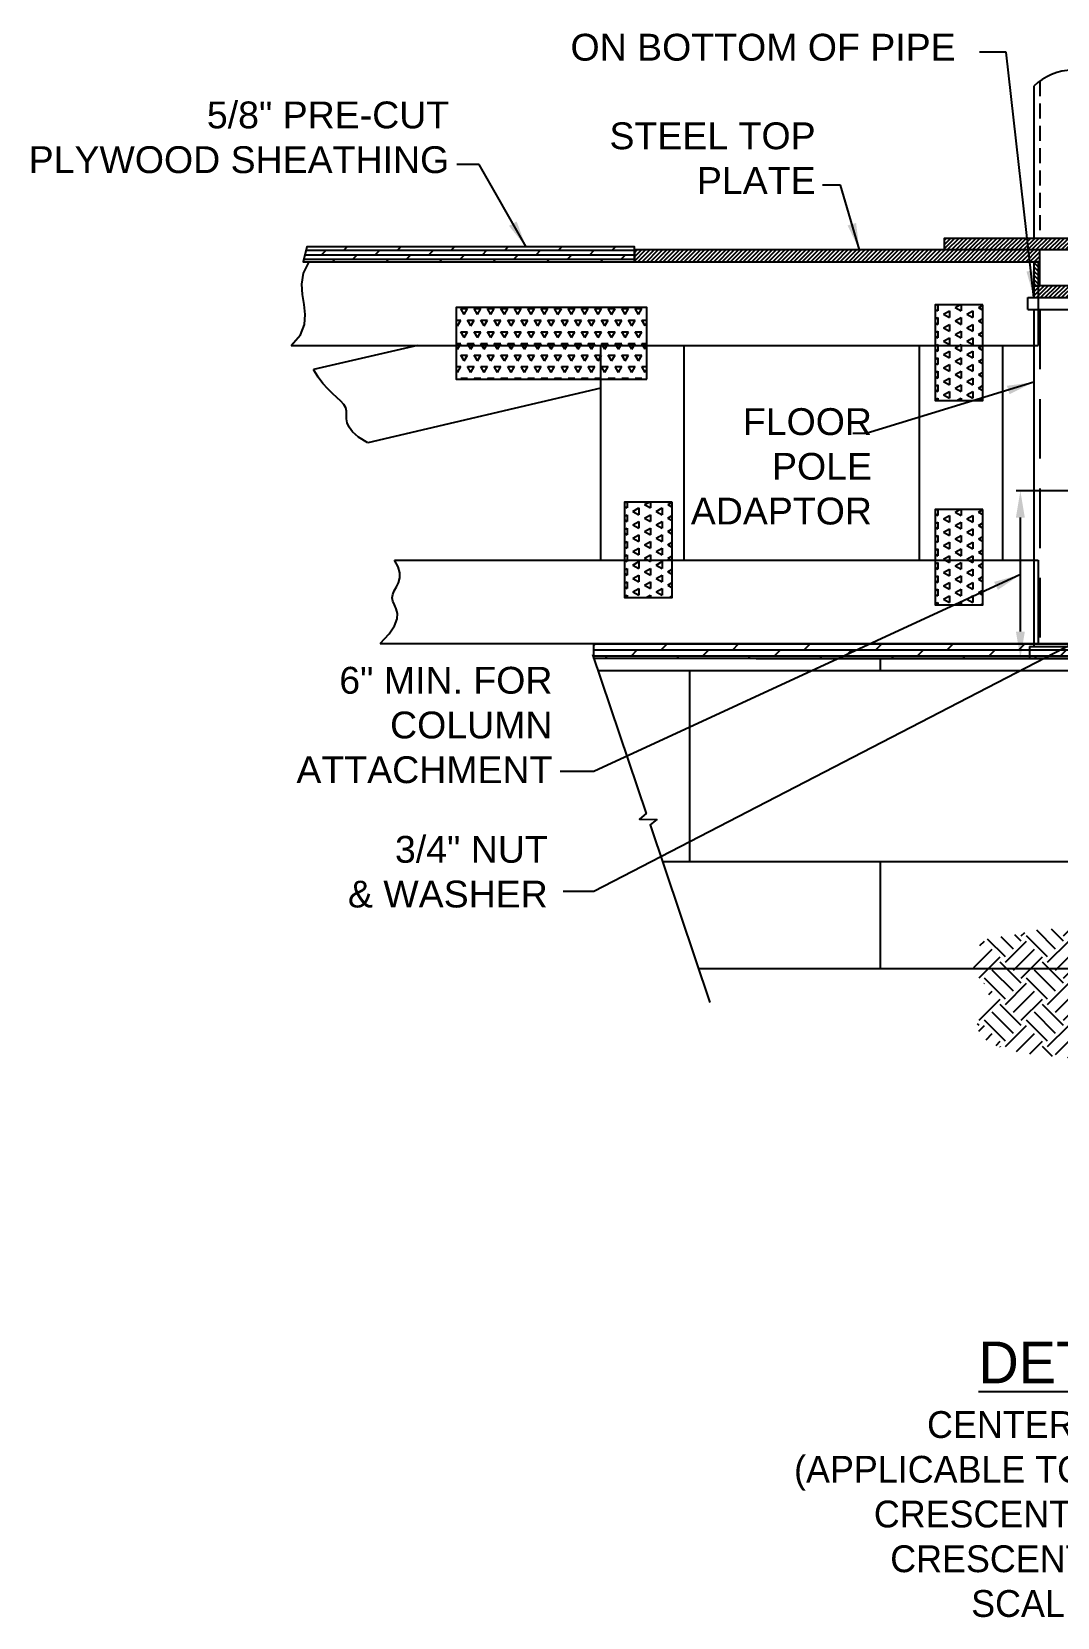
# Model space of a CAD drawing. Header units: inches. Extents: x -1316 to 22433, y -200 to 8737.
# Drawn here: x 1860.4 to 1903.4, y 672.4 to 738.9 of the extents above; entities that cross this region are included whole.
import ezdxf

# ---------------------------------------------------------------- set-up
doc = ezdxf.new("R2010")
doc.units = ezdxf.units.IN
doc.header["$LTSCALE"] = 10
doc.header["$MEASUREMENT"] = 0
doc.header["$PDMODE"] = 34
doc.header["$PDSIZE"] = 18
doc.linetypes.add('HIDDEN', pattern=[0.375, 0.25, -0.125])
doc.layers.get('0').update_dxf_attribs({"linetype": 'CONTINUOUS'})
doc.layers.get('DefPoints').update_dxf_attribs({"linetype": 'CONTINUOUS'})
for name, color, linetype in [('A-', 1, 'CONTINUOUS'), ('S-DIMS', 4, 'CONTINUOUS'), ('S-FLOR', 7, 'CONTINUOUS'), ('S-FOUND', 7, 'CONTINUOUS'), ('S-HATCH', 5, 'CONTINUOUS'), ('S-HDWR', 104, 'CONTINUOUS'), ('S-PLATE', 190, 'CONTINUOUS'), ('S-TXT', 222, 'CONTINUOUS')]:
    doc.layers.add(name, color=color, linetype=linetype)
doc.layers.add('VIEWPORT', color=14, linetype='CONTINUOUS', plot=False)
doc.styles.add('style1', font='arial.ttf')
doc.styles.add('style2', font='arialbd.ttf')
doc.dimstyles.new('1', dxfattribs={"dimtxt": 1.125, "dimasz": 1.125, "dimexe": 0.18, "dimexo": 1, "dimgap": 1, "dimtad": 0, "dimtih": 1, "dimtoh": 1, "dimdec": 4, "dimrnd": 1, "dimzin": 0, "dimdsep": 46, "dimlunit": 4, "dimtxsty": 'style1', "dimcen": 0.09, "dimadec": 0, "dimazin": 0, "dimtfac": 1, "dimtdec": 4, "dimtix": 1, "dimtofl": 0, "dimtmove": 2, "dimatfit": 3, "dimfxl": 1, "dimtolj": 1, "dimtzin": 0, "dimarcsym": 0})
pattern_1 = [(45, (943.68089, -149.69595), (-0.088388348, 0.088388348), [])]
pattern_2 = [(45, (942.76299, -123.29108), (-0.088388348, 0.088388348), [])]

# ---------------------------------------------------------------- blocks, each defined once
blk = doc.blocks.new('*X509')
at = {"color": 0}
for p, q in [((220.838, 795.096), (221.475, 795.732)), ((213.767, 794.875), (213.503, 795.14)), ((213.767, 795.096), (213.913, 795.241)), ((214.872, 794.212), (213.988, 795.096)), ((215.204, 794.543), (214.417, 795.33)), ((215.535, 794.875), (215.032, 795.378)), ((215.535, 795.096), (215.887, 795.448)), ((216.64, 794.212), (215.756, 795.096)), ((216.715, 794.8), (216.088, 795.427)), ((216.715, 795.463), (216.625, 795.553)), ((219.071, 794.875), (218.375, 795.57)), ((218.739, 795.427), (219.008, 795.696)), ((219.071, 795.096), (219.674, 795.699)), ((220.176, 794.212), (219.292, 795.096)), ((220.507, 794.543), (219.623, 795.427)), ((220.838, 794.875), (220.017, 795.696)), ((220.507, 795.427), (220.798, 795.719)), ((221.943, 794.212), (221.059, 795.096)), ((222.275, 794.543), (221.391, 795.427)), ((222.606, 794.875), (221.764, 795.717)), ((222.275, 795.427), (222.392, 795.544)), ((222.606, 795.096), (222.662, 795.151)), ((211.779, 793.77), (212.552, 794.543)), ((212.035, 794.689), (212.221, 794.875)), ((213.104, 794.212), (212.355, 794.962)), ((213.436, 794.543), (212.924, 795.055)), ((213.104, 793.991), (213.988, 794.875)), ((213.436, 793.659), (214.32, 794.543)), ((214.872, 793.991), (215.756, 794.875)), ((215.204, 793.659), (216.088, 794.543)), ((218.739, 794.543), (218.375, 794.908)), ((218.408, 793.991), (219.292, 794.875)), ((218.739, 793.659), (219.623, 794.543)), ((220.176, 793.991), (221.059, 794.875)), ((220.507, 793.659), (221.391, 794.543)), ((221.943, 793.991), (222.662, 794.71)), ((212.006, 793.334), (212.884, 794.212)), ((213.767, 793.107), (212.884, 793.991)), ((213.767, 793.328), (214.651, 794.212)), ((215.535, 793.107), (214.651, 793.991)), ((215.535, 793.328), (216.419, 794.212)), ((216.715, 793.695), (216.419, 793.991)), ((216.64, 793.991), (216.715, 794.066)), ((218.408, 794.212), (218.375, 794.245)), ((219.071, 793.107), (218.375, 793.803)), ((219.071, 793.328), (219.955, 794.212)), ((220.838, 793.107), (219.955, 793.991)), ((220.838, 793.328), (221.722, 794.212)), ((222.126, 793.587), (221.722, 793.991)), ((212.211, 793.098), (212.221, 793.107)), ((213.104, 792.444), (212.221, 793.328)), ((213.436, 792.775), (212.552, 793.659)), ((213.104, 792.223), (213.988, 793.107)), ((214.872, 792.444), (213.988, 793.328)), ((215.204, 792.775), (214.32, 793.659)), ((214.872, 792.223), (215.756, 793.107)), ((216.64, 792.444), (215.756, 793.328)), ((216.725, 793.022), (216.088, 793.659)), ((218.739, 792.775), (218.375, 793.14)), ((218.408, 792.223), (219.292, 793.107)), ((220.176, 792.444), (219.292, 793.328)), ((220.507, 792.775), (219.623, 793.659)), ((220.176, 792.223), (221.059, 793.107)), ((221.415, 792.972), (221.059, 793.328)), ((221.798, 793.252), (221.391, 793.659)), ((212, 791.56), (212.884, 792.444)), ((212.411, 792.634), (212.552, 792.775)), ((213.436, 791.892), (214.32, 792.775)), ((213.767, 791.56), (214.651, 792.444)), ((215.204, 791.892), (216.088, 792.775)), ((215.535, 791.56), (216.419, 792.444)), ((216.64, 792.223), (216.893, 792.476)), ((218.186, 792.443), (218.187, 792.444)), ((218.408, 792.444), (218.241, 792.611)), ((218.739, 791.892), (219.623, 792.775)), ((219.071, 791.56), (219.955, 792.444)), ((213.436, 791.008), (212.552, 791.892)), ((213.767, 791.339), (212.884, 792.223)), ((215.204, 791.008), (214.32, 791.892)), ((215.535, 791.339), (214.651, 792.223)), ((216.971, 791.008), (216.088, 791.892)), ((217.168, 791.474), (216.419, 792.223)), ((216.971, 791.892), (217.045, 791.965)), ((218.739, 791.008), (217.99, 791.757)), ((219.071, 791.339), (218.187, 792.223)), ((220.507, 791.008), (219.623, 791.892)), ((220.184, 791.993), (219.955, 792.223)), ((212, 791.339), (211.936, 791.403)), ((211.988, 791.106), (212.221, 791.339)), ((213.104, 790.676), (212.221, 791.56)), ((213.104, 790.455), (213.988, 791.339)), ((214.872, 790.676), (213.988, 791.56)), ((214.872, 790.455), (215.756, 791.339)), ((216.64, 790.676), (215.756, 791.56)), ((218.408, 790.676), (217.867, 791.217)), ((218.408, 790.455), (219.292, 791.339)), ((220.176, 790.676), (219.292, 791.56)), ((220.176, 790.455), (220.799, 791.078)), ((212.288, 790.743), (212.552, 791.008)), ((212.714, 790.507), (212.884, 790.676)), ((212.901, 790.437), (212.884, 790.455)), ((213.565, 790.253), (214.32, 791.008)), ((214.126, 790.151), (214.651, 790.676)), ((215.07, 790.036), (214.651, 790.455)), ((215.204, 790.124), (216.088, 791.008)), ((215.723, 789.98), (216.419, 790.676)), ((216.951, 789.924), (216.419, 790.455)), ((216.64, 790.455), (217.253, 791.068)), ((216.971, 790.124), (217.346, 790.498)), ((217.706, 790.196), (218.187, 790.676)), ((217.82, 790.972), (217.855, 791.008)), ((218.69, 789.952), (218.187, 790.455)), ((218.739, 790.124), (219.623, 791.008)), ((219.289, 790.011), (219.955, 790.676)), ((220.19, 790.22), (219.955, 790.455)), ((216.264, 789.948), (216.088, 790.124)), ((217.428, 789.918), (217.498, 789.988)), ((218.055, 789.924), (217.855, 790.124)), ((219.672, 790.075), (219.623, 790.124))]:
    blk.add_line(p, q, dxfattribs=at)
blk = doc.blocks.new('*D684')
at = {"layer": 'DefPoints', "color": 0, "transparency": 16777216}
for p in [(-3.816, 6.526), (-0.625, 6.526), (-0.375, -0.5)]:
    blk.add_point(p, dxfattribs=at)
at = {"layer": 'S-DIMS', "color": 0, "lineweight": -2, "transparency": 16777216}
for p, q in [((-1.625, 6.526), (-3.996, 6.526)), ((-3.816, 0.625), (-3.816, 5.401)), ((-1.375, -0.5), (-3.996, -0.5))]:
    blk.add_line(p, q, dxfattribs=at)
at = {"layer": 'S-DIMS', "color": 0, "transparency": 16777216}
for points in [[(-4.003, 5.401), (-3.628, 5.401), (-3.816, 6.526)], [(-4.003, 0.625), (-3.628, 0.625), (-3.816, -0.5)]]:
    blk.add_solid(points, dxfattribs=at)
blk = doc.blocks.new('BOX')
blk.add_lwpolyline([(0, 0), (1, 0), (1, 1), (0, 1)], close=True)
blk = doc.blocks.new('*X510')
at = {"color": 0}
for p, q in [((586.528, -102.391), (586.421, -102.206)), ((586.528, -102.391), (586.634, -102.206)), ((587.09, -102.391), (586.983, -102.206)), ((587.09, -102.391), (587.197, -102.206)), ((587.653, -102.391), (587.546, -102.206)), ((587.653, -102.391), (587.759, -102.206)), ((588.215, -102.391), (588.108, -102.206)), ((588.215, -102.391), (588.322, -102.206)), ((588.778, -102.391), (588.671, -102.206)), ((588.778, -102.391), (588.884, -102.206)), ((589.34, -102.391), (589.233, -102.206)), ((589.34, -102.391), (589.447, -102.206)), ((589.903, -102.391), (589.796, -102.206)), ((589.903, -102.391), (590.009, -102.206)), ((590.419, -102.312), (590.358, -102.206)), ((586.809, -102.879), (586.668, -102.635)), ((586.668, -102.635), (586.949, -102.635)), ((586.809, -102.879), (586.949, -102.635)), ((587.371, -102.879), (587.231, -102.635)), ((587.231, -102.635), (587.512, -102.635)), ((587.371, -102.879), (587.512, -102.635)), ((587.934, -102.879), (587.793, -102.635)), ((587.793, -102.635), (588.074, -102.635)), ((587.934, -102.879), (588.074, -102.635)), ((588.496, -102.879), (588.356, -102.635)), ((588.356, -102.635), (588.637, -102.635)), ((588.496, -102.879), (588.637, -102.635)), ((589.059, -102.879), (588.918, -102.635)), ((588.918, -102.635), (589.199, -102.635)), ((589.059, -102.879), (589.199, -102.635)), ((589.621, -102.879), (589.481, -102.635)), ((589.481, -102.635), (589.762, -102.635)), ((589.621, -102.879), (589.762, -102.635)), ((590.184, -102.879), (590.043, -102.635)), ((590.043, -102.635), (590.324, -102.635)), ((590.184, -102.879), (590.324, -102.635)), ((586.419, -103.122), (586.668, -103.122)), ((586.528, -103.366), (586.419, -103.178)), ((586.528, -103.366), (586.668, -103.122)), ((586.809, -103.853), (586.668, -103.609)), ((586.668, -103.609), (586.949, -103.609)), ((586.809, -103.853), (586.949, -103.609)), ((587.09, -103.366), (586.949, -103.122)), ((586.949, -103.122), (587.231, -103.122)), ((587.09, -103.366), (587.231, -103.122)), ((587.371, -103.853), (587.231, -103.609)), ((587.231, -103.609), (587.512, -103.609)), ((587.371, -103.853), (587.512, -103.609)), ((587.653, -103.366), (587.512, -103.122)), ((587.512, -103.122), (587.793, -103.122)), ((587.653, -103.366), (587.793, -103.122)), ((587.934, -103.853), (587.793, -103.609)), ((587.793, -103.609), (588.074, -103.609)), ((587.934, -103.853), (588.074, -103.609)), ((588.215, -103.366), (588.074, -103.122)), ((588.074, -103.122), (588.356, -103.122)), ((588.215, -103.366), (588.356, -103.122)), ((588.496, -103.853), (588.356, -103.609)), ((588.356, -103.609), (588.637, -103.609)), ((588.496, -103.853), (588.637, -103.609)), ((588.778, -103.366), (588.637, -103.122)), ((588.637, -103.122), (588.918, -103.122)), ((588.778, -103.366), (588.918, -103.122)), ((589.059, -103.853), (588.918, -103.609)), ((588.918, -103.609), (589.199, -103.609)), ((589.059, -103.853), (589.199, -103.609)), ((589.34, -103.366), (589.199, -103.122)), ((589.199, -103.122), (589.481, -103.122)), ((589.34, -103.366), (589.481, -103.122)), ((589.621, -103.853), (589.481, -103.609)), ((589.481, -103.609), (589.762, -103.609)), ((589.621, -103.853), (589.762, -103.609)), ((589.903, -103.366), (589.762, -103.122)), ((589.762, -103.122), (590.043, -103.122)), ((589.903, -103.366), (590.043, -103.122)), ((590.184, -103.853), (590.043, -103.609)), ((590.043, -103.609), (590.324, -103.609)), ((590.184, -103.853), (590.324, -103.609)), ((590.419, -103.287), (590.324, -103.122)), ((590.324, -103.122), (590.419, -103.122)), ((586.419, -104.096), (586.668, -104.096)), ((586.45, -104.206), (586.419, -104.153)), ((586.605, -104.206), (586.668, -104.096)), ((587.013, -104.206), (586.949, -104.096)), ((586.949, -104.096), (587.231, -104.096)), ((587.167, -104.206), (587.231, -104.096)), ((587.575, -104.206), (587.512, -104.096)), ((587.512, -104.096), (587.793, -104.096)), ((587.73, -104.206), (587.793, -104.096)), ((588.138, -104.206), (588.074, -104.096)), ((588.074, -104.096), (588.356, -104.096)), ((588.292, -104.206), (588.356, -104.096)), ((588.7, -104.206), (588.637, -104.096)), ((588.637, -104.096), (588.918, -104.096)), ((588.855, -104.206), (588.918, -104.096)), ((589.263, -104.206), (589.199, -104.096)), ((589.199, -104.096), (589.481, -104.096)), ((589.417, -104.206), (589.481, -104.096)), ((589.825, -104.206), (589.762, -104.096)), ((589.762, -104.096), (590.043, -104.096)), ((589.98, -104.206), (590.043, -104.096)), ((590.388, -104.206), (590.324, -104.096)), ((590.324, -104.096), (590.419, -104.096))]:
    blk.add_line(p, q, dxfattribs=at)
blk = doc.blocks.new('*X511')
at = {"color": 0}
for p, q in [((579.445, -101.661), (579.637, -101.661)), ((579.496, -101.904), (579.637, -101.661)), ((579.778, -101.417), (579.637, -101.174)), ((579.637, -101.174), (579.918, -101.174)), ((579.778, -101.417), (579.918, -101.174)), ((580.059, -101.904), (579.918, -101.661)), ((579.918, -101.661), (580.199, -101.661)), ((580.059, -101.904), (580.199, -101.661)), ((580.34, -101.417), (580.199, -101.174)), ((580.199, -101.174), (580.481, -101.174)), ((580.34, -101.417), (580.481, -101.174)), ((580.621, -101.904), (580.481, -101.661)), ((580.481, -101.661), (580.762, -101.661)), ((580.621, -101.904), (580.762, -101.661)), ((580.903, -101.417), (580.762, -101.174)), ((580.762, -101.174), (581.043, -101.174)), ((580.903, -101.417), (581.043, -101.174)), ((581.184, -101.904), (581.043, -101.661)), ((581.043, -101.661), (581.324, -101.661)), ((581.184, -101.904), (581.324, -101.661)), ((581.465, -101.417), (581.324, -101.174)), ((581.324, -101.174), (581.606, -101.174)), ((581.465, -101.417), (581.606, -101.174)), ((581.746, -101.904), (581.606, -101.661)), ((581.606, -101.661), (581.887, -101.661)), ((581.746, -101.904), (581.887, -101.661)), ((582.028, -101.417), (581.887, -101.174)), ((581.887, -101.174), (582.168, -101.174)), ((582.028, -101.417), (582.168, -101.174)), ((582.309, -101.904), (582.168, -101.661)), ((582.168, -101.661), (582.449, -101.661)), ((582.309, -101.904), (582.449, -101.661)), ((582.59, -101.417), (582.449, -101.174)), ((582.449, -101.174), (582.731, -101.174)), ((582.59, -101.417), (582.731, -101.174)), ((582.871, -101.904), (582.731, -101.661)), ((582.731, -101.661), (583.012, -101.661)), ((582.871, -101.904), (583.012, -101.661)), ((583.153, -101.417), (583.012, -101.174)), ((583.012, -101.174), (583.293, -101.174)), ((583.153, -101.417), (583.293, -101.174)), ((583.434, -101.904), (583.293, -101.661)), ((583.293, -101.661), (583.574, -101.661)), ((583.434, -101.904), (583.574, -101.661)), ((583.715, -101.417), (583.574, -101.174)), ((583.574, -101.174), (583.856, -101.174)), ((583.715, -101.417), (583.856, -101.174)), ((583.996, -101.904), (583.856, -101.661)), ((583.856, -101.661), (584.137, -101.661)), ((583.996, -101.904), (584.137, -101.661)), ((584.278, -101.417), (584.137, -101.174)), ((584.137, -101.174), (584.418, -101.174)), ((584.278, -101.417), (584.418, -101.174)), ((584.559, -101.904), (584.418, -101.661)), ((584.418, -101.661), (584.699, -101.661)), ((584.559, -101.904), (584.699, -101.661)), ((584.84, -101.417), (584.699, -101.174)), ((584.699, -101.174), (584.981, -101.174)), ((584.84, -101.417), (584.981, -101.174)), ((585.121, -101.904), (584.981, -101.661)), ((584.981, -101.661), (585.262, -101.661)), ((585.121, -101.904), (585.262, -101.661)), ((585.403, -101.417), (585.262, -101.174)), ((585.262, -101.174), (585.543, -101.174)), ((585.403, -101.417), (585.543, -101.174)), ((585.684, -101.904), (585.543, -101.661)), ((585.543, -101.661), (585.824, -101.661)), ((585.684, -101.904), (585.824, -101.661)), ((585.965, -101.417), (585.824, -101.174)), ((585.824, -101.174), (586.106, -101.174)), ((585.965, -101.417), (586.106, -101.174)), ((586.246, -101.904), (586.106, -101.661)), ((586.106, -101.661), (586.387, -101.661)), ((586.246, -101.904), (586.387, -101.661)), ((586.528, -101.417), (586.387, -101.174)), ((586.387, -101.174), (586.668, -101.174)), ((586.528, -101.417), (586.668, -101.174)), ((586.809, -101.904), (586.668, -101.661)), ((586.668, -101.661), (586.949, -101.661)), ((586.809, -101.904), (586.949, -101.661)), ((587.09, -101.417), (586.949, -101.174)), ((586.949, -101.174), (587.231, -101.174)), ((587.09, -101.417), (587.231, -101.174)), ((587.371, -101.904), (587.231, -101.661)), ((587.231, -101.661), (587.445, -101.661)), ((579.496, -101.904), (579.445, -101.816)), ((579.778, -102.391), (579.637, -102.148)), ((579.637, -102.148), (579.918, -102.148)), ((579.778, -102.391), (579.918, -102.148)), ((580.34, -102.391), (580.199, -102.148)), ((580.199, -102.148), (580.481, -102.148)), ((580.34, -102.391), (580.481, -102.148)), ((580.903, -102.391), (580.762, -102.148)), ((580.762, -102.148), (581.043, -102.148)), ((580.903, -102.391), (581.043, -102.148)), ((581.465, -102.391), (581.324, -102.148)), ((581.324, -102.148), (581.606, -102.148)), ((581.465, -102.391), (581.606, -102.148)), ((582.028, -102.391), (581.887, -102.148)), ((581.887, -102.148), (582.168, -102.148)), ((582.028, -102.391), (582.168, -102.148)), ((582.59, -102.391), (582.449, -102.148)), ((582.449, -102.148), (582.731, -102.148)), ((582.59, -102.391), (582.731, -102.148)), ((583.153, -102.391), (583.012, -102.148)), ((583.012, -102.148), (583.293, -102.148)), ((583.153, -102.391), (583.293, -102.148)), ((583.715, -102.391), (583.574, -102.148)), ((583.574, -102.148), (583.856, -102.148)), ((583.715, -102.391), (583.856, -102.148)), ((584.278, -102.391), (584.137, -102.148)), ((584.137, -102.148), (584.418, -102.148)), ((584.278, -102.391), (584.418, -102.148)), ((584.84, -102.391), (584.699, -102.148)), ((584.699, -102.148), (584.981, -102.148)), ((584.84, -102.391), (584.981, -102.148)), ((585.403, -102.391), (585.262, -102.148)), ((585.262, -102.148), (585.543, -102.148)), ((585.403, -102.391), (585.543, -102.148)), ((585.965, -102.391), (585.824, -102.148)), ((585.824, -102.148), (586.106, -102.148)), ((585.965, -102.391), (586.106, -102.148)), ((586.528, -102.391), (586.387, -102.148)), ((586.387, -102.148), (586.668, -102.148)), ((586.528, -102.391), (586.668, -102.148)), ((587.09, -102.391), (586.949, -102.148)), ((586.949, -102.148), (587.231, -102.148)), ((587.09, -102.391), (587.231, -102.148)), ((587.371, -101.904), (587.445, -101.776)), ((579.445, -102.635), (579.637, -102.635)), ((579.496, -102.879), (579.445, -102.791)), ((579.496, -102.879), (579.637, -102.635)), ((580.059, -102.879), (579.918, -102.635)), ((579.918, -102.635), (580.199, -102.635)), ((580.059, -102.879), (580.199, -102.635)), ((580.621, -102.879), (580.481, -102.635)), ((580.481, -102.635), (580.762, -102.635)), ((580.621, -102.879), (580.762, -102.635)), ((581.184, -102.879), (581.043, -102.635)), ((581.043, -102.635), (581.324, -102.635)), ((581.184, -102.879), (581.324, -102.635)), ((581.746, -102.879), (581.606, -102.635)), ((581.606, -102.635), (581.887, -102.635)), ((581.746, -102.879), (581.887, -102.635)), ((582.309, -102.879), (582.168, -102.635)), ((582.168, -102.635), (582.449, -102.635)), ((582.309, -102.879), (582.449, -102.635)), ((582.871, -102.879), (582.731, -102.635)), ((582.731, -102.635), (583.012, -102.635)), ((582.871, -102.879), (583.012, -102.635)), ((583.434, -102.879), (583.293, -102.635)), ((583.293, -102.635), (583.574, -102.635)), ((583.434, -102.879), (583.574, -102.635)), ((583.996, -102.879), (583.856, -102.635)), ((583.856, -102.635), (584.137, -102.635)), ((583.996, -102.879), (584.137, -102.635)), ((584.559, -102.879), (584.418, -102.635)), ((584.418, -102.635), (584.699, -102.635)), ((584.559, -102.879), (584.699, -102.635)), ((585.121, -102.879), (584.981, -102.635)), ((584.981, -102.635), (585.262, -102.635)), ((585.121, -102.879), (585.262, -102.635)), ((585.684, -102.879), (585.543, -102.635)), ((585.543, -102.635), (585.824, -102.635)), ((585.684, -102.879), (585.824, -102.635)), ((586.246, -102.879), (586.106, -102.635)), ((586.106, -102.635), (586.387, -102.635)), ((586.246, -102.879), (586.387, -102.635)), ((586.809, -102.879), (586.668, -102.635)), ((586.668, -102.635), (586.949, -102.635)), ((586.809, -102.879), (586.949, -102.635)), ((587.371, -102.879), (587.231, -102.635)), ((587.231, -102.635), (587.445, -102.635)), ((587.371, -102.879), (587.445, -102.75)), ((579.445, -103.609), (579.637, -103.609)), ((579.496, -103.853), (579.637, -103.609)), ((579.778, -103.366), (579.637, -103.122)), ((579.637, -103.122), (579.918, -103.122)), ((579.778, -103.366), (579.918, -103.122)), ((580.059, -103.853), (579.918, -103.609)), ((579.918, -103.609), (580.199, -103.609)), ((580.059, -103.853), (580.199, -103.609)), ((580.34, -103.366), (580.199, -103.122)), ((580.199, -103.122), (580.481, -103.122)), ((580.34, -103.366), (580.481, -103.122)), ((580.621, -103.853), (580.481, -103.609)), ((580.481, -103.609), (580.762, -103.609)), ((580.621, -103.853), (580.762, -103.609)), ((580.903, -103.366), (580.762, -103.122)), ((580.762, -103.122), (581.043, -103.122)), ((580.903, -103.366), (581.043, -103.122)), ((581.184, -103.853), (581.043, -103.609)), ((581.043, -103.609), (581.324, -103.609)), ((581.184, -103.853), (581.324, -103.609)), ((581.465, -103.366), (581.324, -103.122)), ((581.324, -103.122), (581.606, -103.122)), ((581.465, -103.366), (581.606, -103.122)), ((581.746, -103.853), (581.606, -103.609)), ((581.606, -103.609), (581.887, -103.609)), ((581.746, -103.853), (581.887, -103.609)), ((582.028, -103.366), (581.887, -103.122)), ((581.887, -103.122), (582.168, -103.122)), ((582.028, -103.366), (582.168, -103.122)), ((582.309, -103.853), (582.168, -103.609)), ((582.168, -103.609), (582.449, -103.609)), ((582.309, -103.853), (582.449, -103.609)), ((582.59, -103.366), (582.449, -103.122)), ((582.449, -103.122), (582.731, -103.122)), ((582.59, -103.366), (582.731, -103.122)), ((582.871, -103.853), (582.731, -103.609)), ((582.731, -103.609), (583.012, -103.609)), ((582.871, -103.853), (583.012, -103.609)), ((583.153, -103.366), (583.012, -103.122)), ((583.012, -103.122), (583.293, -103.122)), ((583.153, -103.366), (583.293, -103.122)), ((583.434, -103.853), (583.293, -103.609)), ((583.293, -103.609), (583.574, -103.609)), ((583.434, -103.853), (583.574, -103.609)), ((583.715, -103.366), (583.574, -103.122)), ((583.574, -103.122), (583.856, -103.122)), ((583.715, -103.366), (583.856, -103.122)), ((583.996, -103.853), (583.856, -103.609)), ((583.856, -103.609), (584.137, -103.609)), ((583.996, -103.853), (584.137, -103.609)), ((584.278, -103.366), (584.137, -103.122)), ((584.137, -103.122), (584.418, -103.122)), ((584.278, -103.366), (584.418, -103.122)), ((584.559, -103.853), (584.418, -103.609)), ((584.418, -103.609), (584.699, -103.609)), ((584.559, -103.853), (584.699, -103.609)), ((584.84, -103.366), (584.699, -103.122)), ((584.699, -103.122), (584.981, -103.122)), ((584.84, -103.366), (584.981, -103.122)), ((585.121, -103.853), (584.981, -103.609)), ((584.981, -103.609), (585.262, -103.609)), ((585.121, -103.853), (585.262, -103.609)), ((585.403, -103.366), (585.262, -103.122)), ((585.262, -103.122), (585.543, -103.122)), ((585.403, -103.366), (585.543, -103.122)), ((585.684, -103.853), (585.543, -103.609)), ((585.543, -103.609), (585.824, -103.609)), ((585.684, -103.853), (585.824, -103.609)), ((585.965, -103.366), (585.824, -103.122)), ((585.824, -103.122), (586.106, -103.122)), ((585.965, -103.366), (586.106, -103.122)), ((586.246, -103.853), (586.106, -103.609)), ((586.106, -103.609), (586.387, -103.609)), ((586.246, -103.853), (586.387, -103.609)), ((586.528, -103.366), (586.387, -103.122)), ((586.387, -103.122), (586.668, -103.122)), ((586.528, -103.366), (586.668, -103.122)), ((586.809, -103.853), (586.668, -103.609)), ((586.668, -103.609), (586.949, -103.609)), ((586.809, -103.853), (586.949, -103.609)), ((587.09, -103.366), (586.949, -103.122)), ((586.949, -103.122), (587.231, -103.122)), ((587.09, -103.366), (587.231, -103.122)), ((587.371, -103.853), (587.231, -103.609)), ((587.231, -103.609), (587.445, -103.609)), ((579.496, -103.853), (579.445, -103.765)), ((579.659, -104.135), (579.637, -104.096)), ((579.637, -104.096), (579.918, -104.096)), ((579.896, -104.135), (579.918, -104.096)), ((580.222, -104.135), (580.199, -104.096)), ((580.199, -104.096), (580.481, -104.096)), ((580.458, -104.135), (580.481, -104.096)), ((580.784, -104.135), (580.762, -104.096)), ((580.762, -104.096), (581.043, -104.096)), ((581.021, -104.135), (581.043, -104.096)), ((581.347, -104.135), (581.324, -104.096)), ((581.324, -104.096), (581.606, -104.096)), ((581.583, -104.135), (581.606, -104.096)), ((581.909, -104.135), (581.887, -104.096)), ((581.887, -104.096), (582.168, -104.096)), ((582.146, -104.135), (582.168, -104.096)), ((582.472, -104.135), (582.449, -104.096)), ((582.449, -104.096), (582.731, -104.096)), ((582.708, -104.135), (582.731, -104.096)), ((583.034, -104.135), (583.012, -104.096)), ((583.012, -104.096), (583.293, -104.096)), ((583.271, -104.135), (583.293, -104.096)), ((583.597, -104.135), (583.574, -104.096)), ((583.574, -104.096), (583.856, -104.096)), ((583.833, -104.135), (583.856, -104.096)), ((584.159, -104.135), (584.137, -104.096)), ((584.137, -104.096), (584.418, -104.096)), ((584.396, -104.135), (584.418, -104.096)), ((584.722, -104.135), (584.699, -104.096)), ((584.699, -104.096), (584.981, -104.096)), ((584.958, -104.135), (584.981, -104.096)), ((585.284, -104.135), (585.262, -104.096)), ((585.262, -104.096), (585.543, -104.096)), ((585.521, -104.135), (585.543, -104.096)), ((585.847, -104.135), (585.824, -104.096)), ((585.824, -104.096), (586.106, -104.096)), ((586.083, -104.135), (586.106, -104.096)), ((586.409, -104.135), (586.387, -104.096)), ((586.387, -104.096), (586.668, -104.096)), ((586.646, -104.135), (586.668, -104.096)), ((586.972, -104.135), (586.949, -104.096)), ((586.949, -104.096), (587.231, -104.096)), ((587.208, -104.135), (587.231, -104.096)), ((587.371, -103.853), (587.445, -103.724))]:
    blk.add_line(p, q, dxfattribs=at)
blk = doc.blocks.new('FLOOR')
at = {"layer": 'S-FLOR'}
for p, q in [((-30.575, 0), (0, 0)), ((0, 0), (0, -3.5)), ((-31.332, -3.5), (0, -3.5)), ((-26.041, -3.5), (-30.392, -4.516)), ((-18.349, -12.5), (-18.349, -3.5)), ((-14.849, -12.5), (-14.849, -3.5)), ((-5, -3.5), (-5, -12.5)), ((-1.5, -3.5), (-1.5, -12.5)), ((-18.349, -5.297), (-28.122, -7.58)), ((-27.007, -12.5), (0, -12.5)), ((0, -12.5), (0, -16)), ((-27.602, -16), (0, -16))]:
    blk.add_line(p, q, dxfattribs=at)
at = {"layer": 'S-HATCH'}
for points in [[(-31.332, -3.5), (-30.949, -3.054), (-30.772, -2.624), (-30.741, -2.204), (-30.791, -1.785), (-30.862, -1.363), (-30.891, -0.929), (-30.816, -0.477), (-30.575, 0)], [(-28.122, -7.58), (-28.503, -7.345), (-28.756, -7.13), (-28.907, -6.93), (-28.983, -6.746), (-29.009, -6.574), (-29.011, -6.414), (-29.015, -6.262), (-29.048, -6.118), (-29.129, -5.977), (-29.255, -5.834), (-29.416, -5.682), (-29.601, -5.512), (-29.801, -5.318), (-30.006, -5.093), (-30.207, -4.828), (-30.392, -4.516)], [(-27.602, -16), (-27.223, -15.592), (-26.998, -15.253), (-26.894, -14.971), (-26.881, -14.738), (-26.927, -14.543), (-27, -14.375), (-27.069, -14.225), (-27.102, -14.083), (-27.077, -13.939), (-27.009, -13.789), (-26.921, -13.627), (-26.837, -13.45), (-26.78, -13.253), (-26.773, -13.032), (-26.841, -12.782), (-27.007, -12.5)]]:
    blk.add_lwpolyline(points, dxfattribs=at)
blk.add_blockref('*X511', (-603.859, 99.216), dxfattribs=at)
at = {"layer": 'S-HATCH', "rotation": 270}
for p in [(99.882, 584.612), (86.854, 576.35), (99.882, 576.038)]:
    blk.add_blockref('*X510', p, dxfattribs=at)
at = {"layer": 'S-PLATE'}
for p, xscale, yscale, zscale, rotation in [((-16.414, -4.919), 3, 8, 3, 90), ((-2.325, -1.807), 2, 4, 2, 180), ((-15.353, -10.069), 2, 4, 2, 180), ((-2.325, -10.381), 2, 4, 2, 180)]:
    blk.add_blockref('BOX', p, dxfattribs=dict(at, xscale=xscale, yscale=yscale, zscale=zscale, rotation=rotation))
blk = doc.blocks.new('CRLSP WITH POLE')
at = {"layer": 'S-HATCH'}
h = blk.add_hatch(dxfattribs=at)
h.set_pattern_fill('DOLMIT', color=256, style=0)
h.set_pattern_definition([(0, (-21.69723, -0.5), (0, 0.25), []), (45, (-21.6972, -0.5), (-0.5, 0.5), [0.353553, -0.707108])])
h.paths.add_polyline_path([(-21.69723, -0.5), (-21.69723, 0.125), (19.14692, 0.125), (19.14692, -0.5)])
h = blk.add_hatch(dxfattribs=at)
h.set_pattern_fill('CMU_RUNNING', color=256, style=0, pattern_type=2)
h.set_pattern_definition([(0, (0, 0.125), (0, 8), []), (90, (0, 0.125), (-8, 8), [8, -8])])
h.paths.add_polyline_path([(-21.69723, -0.5), (-19.50756, -7.00797), (-19.7932, -7.23596), (-19.06247, -7.25387), (-19.34811, -7.48186), (-17.32324, -13.5), (14.22344, -13.5), (16.57679, -7.2862), (16.94223, -7.29094), (16.38843, -6.81387), (16.75388, -6.81861), (19.14692, -0.5)])
at = {"linetype": 'Continuous'}
blk.add_lwpolyline([(-21.75463, -0.3294), (-19.50756, -7.00797), (-19.7932, -7.23596), (-19.06247, -7.25387), (-19.34811, -7.48186), (-16.84294, -14.92751)], dxfattribs=at)
at = {"layer": 'S-FOUND'}
blk.add_line((-14.89416, -0.5), (-0.375, -0.5), dxfattribs=at)
blk.add_lwpolyline([(-21.69723, -0.5), (-21.69723, 0.125), (19.14692, 0.125), (19.14692, -0.5)], close=True, dxfattribs=at)
at = {"layer": 'VIEWPORT'}
for points in [[(19.14692, -0.5), (-21.69723, -0.5)], [(-17.32324, -13.5), (14.22344, -13.5)]]:
    blk.add_lwpolyline(points, dxfattribs=at)
at = {"layer": 'S-HATCH'}
blk.add_blockref('*X509', (-217.54495, -807.22925), dxfattribs=at)
at = {"layer": 'S-TXT', "char_height": 1.125, "attachment_point": 9, "style": 'style1'}
for s, insert in [('\\A1;6" MIN. FOR\\PCOLUMN\\PATTACHMENT', (-23.43966, -5.74518)), ('\\A1;3/4" NUT\\P& WASHER', (-23.6349, -10.95803))]:
    blk.add_mtext(s, dxfattribs=dict(at, insert=insert))
at = {"layer": 'S-DIMS'}
dim = blk.add_linear_dim(base=(-3.81552, 6.52605), p1=(-0.375, -0.5), p2=(-0.625, 6.52605), angle=90, text=' ', dimstyle='1', dxfattribs=at)
dim.commit()
dim.dimension.update_dxf_attribs({"geometry": '*D684', "text_midpoint": (-3.81552, -0.22815), "dimtype": 160})
at = {"layer": 'S-TXT'}
blk.add_leader([(-3.81552, 3.01302), (-21.69723, -5.24769), (-23.1144, -5.24769)], dimstyle='1', dxfattribs=at)
at = {"layer": 'S-TXT', "annotation_type": 0, "has_hookline": 1, "hookline_direction": 1}
blk.add_leader([(-0.625, 0.634), (-21.69723, -10.2787), (-22.98424, -10.2787)], dimstyle='1', dxfattribs=at)
blk = doc.blocks.new('4 IN FLOOR ADAPTOR AND POLE')
at = {"layer": 'S-HATCH'}
h = blk.add_hatch(dxfattribs=at)
h.set_pattern_fill('ANSI31', color=256, style=0)
h.set_pattern_definition([(45, (944.68089, -149.69595), (-0.088388348, 0.088388348), [])])
edge = h.paths.add_edge_path(flags=17)
edge.add_arc((1.5, 9.156), 2.741, 236.82556, 303.17444)
edge.add_arc((1.5, 4.567), 2.741, 56.82556, 123.17444)
edge = h.paths.add_edge_path()
edge.add_arc((1.625, 5.246), 2.291, 44.83141, 135.16859)
edge.add_arc((1.625, 8.477), 2.291, 224.83141, 315.16859)
h = blk.add_hatch(dxfattribs=at)
h.set_pattern_fill('ANSI31', color=256, style=0)
h.set_pattern_definition(pattern_1)
h.paths.add_polyline_path([(-7, 0), (-7, 0.5), (-0.438, 0.5), (-0.438, 0)])
h = blk.add_hatch(dxfattribs=at)
h.set_pattern_fill('ANSI31', color=256, style=0)
h.set_pattern_definition(pattern_1)
h.paths.add_polyline_path([(0.437, 0), (0.437, 0.5), (7, 0.5), (7, 0)])
at = {"layer": 'S-HDWR'}
for p, q in [((-3.25, 6.861), (-3.25, 0.5)), ((3.25, 6.861), (3.25, 0.5)), ((-0.995, 0.5), (-0.995, 2.489)), ((1.005, 0.5), (1.005, 2.489)), ((-3.5, -2.5, -0.031), (-3.5, -2, -0.031)), ((-3.5, -2), (3.5, -2)), ((-3.5, -2.5), (3.5, -2.5)), ((-3.25, -2.5), (-3.25, -16.625)), ((3.25, -2.5), (3.25, -16.625)), ((3.5, -2.5, -0.031), (3.5, -2, -0.031)), ((-3.438, -16.625), (3.438, -16.625)), ((-3.438, -16.625), (-3.438, -17.125)), ((-3.438, -17.125), (3.438, -17.125)), ((3.438, -16.625), (3.438, -17.125))]:
    blk.add_line(p, q, dxfattribs=at)
at = {"layer": 'S-HDWR', "linetype": 'HIDDEN', "ltscale": 0.25}
for p, q in [((-3, 7.079), (-3, 0.5)), ((3, 6.569), (3, 0.5))]:
    blk.add_line(p, q, dxfattribs=at)
at = {"layer": 'S-HDWR', "linetype": 'HIDDEN'}
for p, q in [((-3, -2.5), (-3, -16.625)), ((-0.438, -2, -0.016), (-0.438, -2.5, -0.016)), ((0.437, -2, -0.016), (0.437, -2.5, -0.016)), ((3, -2.5), (3, -16.625)), ((-0.625, -17.125, -0.031), (-0.625, -16.625, -0.022)), ((0.625, -17.125, -0.031), (0.625, -16.625, -0.022))]:
    blk.add_line(p, q, dxfattribs=at)
at = {"layer": 'S-HDWR'}
for points in [[(-7, 0), (-7, 0.5), (-0.438, 0.5), (-0.438, 0)], [(0.437, 0), (0.437, 0.5), (7, 0.5), (7, 0)]]:
    blk.add_lwpolyline(points, close=True, dxfattribs=at)
for centre, radius, start, end in [((-1.625, 5.246), 2.291, 44.83141, 135.16859), ((1.625, 5.246), 2.291, 44.83141, 135.16859), ((1.5, 4.567), 2.741, 56.82556, 123.17444), ((1.625, 8.477), 2.291, 224.83141, 315.16859), ((1.5, 9.156), 2.741, 236.82556, 303.17444), ((0.005, 2.489), 1, 0, 180)]:
    blk.add_arc(centre, radius, start, end, dxfattribs=at)
at = {"layer": 'S-TXT', "char_height": 1.125, "style": 'style1'}
for s, insert, attachment_point in [('STEEL PIPE COLUMN, SEE\\PFLOOR PLANS FOR SIZE', (6.867, 8.384), 1), ('FLOOR \\PPOLE \\PADAPTOR', (-10.04, -6.634), 3)]:
    blk.add_mtext(s, dxfattribs=dict(at, insert=insert, attachment_point=attachment_point))
at = {"layer": 'S-TXT', "annotation_type": 0, "has_hookline": 1}
for points, hookline_direction in [([(3.25, 5.228), (4.957, 8.009), (5.867, 8.009)], 0), ([(-3.25, -5.542), (-10.28, -7.702), (-10.848, -7.702)], 1)]:
    blk.add_leader(points, dimstyle='1', dxfattribs=dict(at, hookline_direction=hookline_direction))
blk = doc.blocks.new('32 IN TOP PLATE')
at = {"layer": 'S-HATCH'}
h = blk.add_hatch(dxfattribs=at)
h.set_pattern_fill('DOLMIT', color=256, scale=0.75, style=0)
h.paths.add_polyline_path([(-20, 1.5), (-20, 2.125), (-33.735, 2.125), (-33.895, 1.5)])
h = blk.add_hatch(dxfattribs=at)
h.set_pattern_fill('ANSI31', color=256, style=0)
h.set_pattern_definition(pattern_2)
h.paths.add_polyline_path([(-3, 2), (-20, 2), (-20, 1.5), (-3, 1.5)])
h = blk.add_hatch(dxfattribs=at)
h.set_pattern_fill('ANSI31', color=256, angle=90, style=0)
h.set_pattern_definition([(135, (941.76299, -123.29108), (-0.088388348, -0.088388348), [])])
h.paths.add_polyline_path([(-3, 1.5), (-3.25, 1.5), (-3.25, 0.5), (-3, 0.5)])
h = blk.add_hatch(dxfattribs=at)
h.set_pattern_fill('ANSI31', color=256, style=0)
h.set_pattern_definition(pattern_2)
h.paths.add_polyline_path([(-3.25, 0.5), (-3.25, 0), (-0.438, 0), (-0.438, 0.5)])
at = {"layer": 'S-FLOR'}
blk.add_lwpolyline([(-20, 1.5), (-20, 2.125), (-33.735, 2.125), (-33.895, 1.5)], close=True, dxfattribs=at)
at = {"layer": 'S-HDWR'}
for points in [[(-3, 2), (-20, 2), (-20, 1.5), (-3, 1.5)], [(-3, 1.5), (-3.25, 1.5), (-3.25, 0.5), (-3, 0.5)], [(-3.25, 0.5), (-3.25, 0), (-0.438, 0), (-0.438, 0.5)]]:
    blk.add_lwpolyline(points, close=True, dxfattribs=at)
at = {"layer": 'S-TXT', "char_height": 1.125, "attachment_point": 9, "style": 'style1'}
for s, insert in [('1/2" STEEL CAP PLATE WELDED\\PON BOTTOM OF PIPE', (-6.53, 9.922)), ('\\A1;5/8" PRE-CUT\\PPLYWOOD SHEATHING', (-27.769, 5.207)), ('STEEL TOP\\PPLATE', (-12.403, 4.348))]:
    blk.add_mtext(s, dxfattribs=dict(at, insert=insert))
at = {"layer": 'S-TXT', "annotation_type": 0, "has_hookline": 1, "hookline_direction": 1}
for points in [[(-3.25, 0), (-4.405, 10.297), (-5.53, 10.297)], [(-24.546, 2.125), (-26.509, 5.582), (-27.444, 5.582)], [(-10.567, 2), (-11.363, 4.723), (-12.109, 4.723)]]:
    blk.add_leader(points, dimstyle='1', dxfattribs=at)
blk = doc.blocks.new('*U683')
at = {"layer": 'A-'}
for name, p in [('32 IN TOP PLATE', (5.837, 12.067)), ('4 IN FLOOR ADAPTOR AND POLE', (5.837, 14.067)), ('CRLSP WITH POLE', (5.837, -2.558)), ('FLOOR', (2.774, 13.567))]:
    blk.add_blockref(name, p, dxfattribs=at)
at = {"layer": 'S-TXT', "insert": (5.465, -31.699), "char_height": 0.375, "width": 27.01289, "attachment_point": 2, "style": 'style2'}
blk.add_mtext('{\\Fae2|c0;\\H4.667x;\\LDETAIL B\\P\\H0.6429x;\\lCENTER ASSEMBLY\\P\\H0.9999x;(APPLICABLE TO ROUND UNITS, 24\' CRESCENT WING, AND 28\' CRESCENT WING ONLY)\\PSCALE: 1"=1\'-0"}', dxfattribs=at)

msp = doc.modelspace()

# ---------------------------------------------------------------- block references
at = {"layer": 'A-'}
msp.add_blockref('*U683', (1899.84725, 715.69895), dxfattribs=at)

doc.saveas('drawing.dxf')
